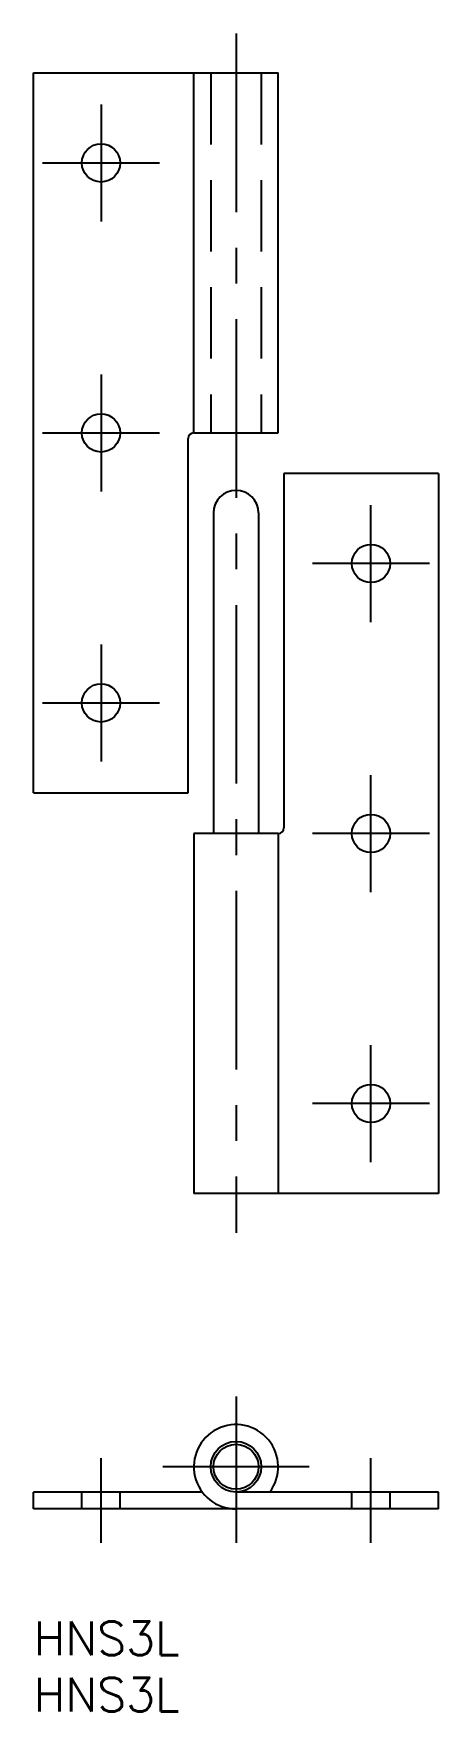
# Model space of a CAD drawing. Extents: x 0 to 36, y -8 to 141.
import ezdxf

# ---------------------------------------------------------------- set-up
doc = ezdxf.new("R2010")
doc.units = 0
doc.header["$LTSCALE"] = 0.5
doc.linetypes.add('CENTER', pattern=[50.8, 31.75, -6.35, 6.35, -6.35])
doc.linetypes.add('DASHED', pattern=[19.05, 12.7, -6.35])
doc.layers.get('0').update_dxf_attribs({"linetype": 'CONTINUOUS'})
for name, color, linetype in [('MSM_CENTER', 1, 'CENTER'), ('MSM_CONTINUOUS', 7, 'CONTINUOUS'), ('MSM_DASHED', 4, 'DASHED'), ('MSM_PART_NUMBER', 7, 'CONTINUOUS')]:
    doc.layers.add(name, color=color, linetype=linetype)
doc.styles.get("Standard").update_dxf_attribs({"font": 'txt.shx', "height": 3, "bigfont": 'bigfont.shx'})

# ---------------------------------------------------------------- blocks, each defined once
blk = doc.blocks.new('*U3')
at = {"layer": 'MSM_PART_NUMBER'}
blk.add_text('HNS3L', height=3, dxfattribs=at).set_placement((0, -3))
blk = doc.blocks.new('*U4')
at = {"layer": 'MSM_PART_NUMBER'}
blk.add_text('HNS3L', height=3, dxfattribs=at).set_placement((0, -8))

msp = doc.modelspace()

# ---------------------------------------------------------------- linework, layer by layer
for p, q in [((0, 73.65), (0, 137.65)), ((0, 137.65), (21.75, 137.65)), ((14.25, 105.65), (14.25, 137.65)), ((21.75, 105.65), (21.75, 137.65)), ((13.75, 73.65), (13.75, 105.15)), ((14.25, 105.65), (21.75, 105.65)), ((22.25, 102.04), (22.25, 70.54)), ((36, 102.04), (22.25, 102.04)), ((36, 102.04), (36, 38.04)), ((16, 98.54), (16, 70.04)), ((20, 98.54), (20, 70.04)), ((0, 73.65), (13.75, 73.65)), ((14.25, 70.04), (14.25, 38.04)), ((21.75, 70.04), (14.25, 70.04)), ((21.75, 70.04), (21.75, 38.04)), ((36, 38.04), (14.25, 38.04))]:
    msp.add_line(p, q)
for centre in [(6, 129.65), (6, 105.65), (30, 94.04), (6, 81.65), (30, 70.04), (30, 46.04)]:
    msp.add_circle(centre, 1.7)
for centre, radius, start, end in [((14.25, 105.15), 0.5, 90, 180), ((18, 98.54), 2, 0, 180), ((21.75, 70.54), 0.5, 270, 0)]:
    msp.add_arc(centre, radius, start, end)
at = {"layer": 'MSM_CENTER'}
for p, q in [((18, 141.15), (18, 34.54)), ((6, 134.85), (6, 124.45)), ((0.8, 129.65), (11.2, 129.65)), ((6, 110.85), (6, 100.45)), ((0.8, 105.65), (11.2, 105.65)), ((30, 88.84), (30, 99.24)), ((35.2, 94.04), (24.8, 94.04)), ((6, 86.85), (6, 76.45)), ((0.8, 81.65), (11.2, 81.65)), ((30, 64.84), (30, 75.24)), ((35.2, 70.04), (24.8, 70.04)), ((30, 40.84), (30, 51.24)), ((35.2, 46.04), (24.8, 46.04)), ((18, 20), (18, 7)), ((6, 7), (6, 14.5)), ((24.5, 13.75), (11.5, 13.75)), ((30, 7), (30, 14.5))]:
    msp.add_line(p, q, dxfattribs=at)
at = {"layer": 'MSM_CONTINUOUS'}
for p, q in [((15, 11.5), (0, 11.5)), ((0, 10), (0, 11.5)), ((36, 11.5), (18, 11.5)), ((36, 10), (36, 11.5)), ((36, 10), (0, 10))]:
    msp.add_line(p, q, dxfattribs=at)
for radius in [2.25, 2]:
    msp.add_circle((18, 13.75), radius, dxfattribs=at)
msp.add_arc((18, 13.75), 3.75, 323.1301, 270, dxfattribs=at)
at = {"layer": 'MSM_DASHED'}
for p, q in [((15.75, 137.65), (15.75, 105.65)), ((20.25, 137.65), (20.25, 105.65)), ((4.3, 10), (4.3, 11.5)), ((7.7, 10), (7.7, 11.5)), ((28.3, 10), (28.3, 11.5)), ((31.7, 10), (31.7, 11.5))]:
    msp.add_line(p, q, dxfattribs=at)

# ---------------------------------------------------------------- block references
at = {"layer": 'MSM_CONTINUOUS'}
for name in ['*U3', '*U4']:
    msp.add_blockref(name, (0, 0), dxfattribs=at)

doc.saveas('drawing.dxf')
